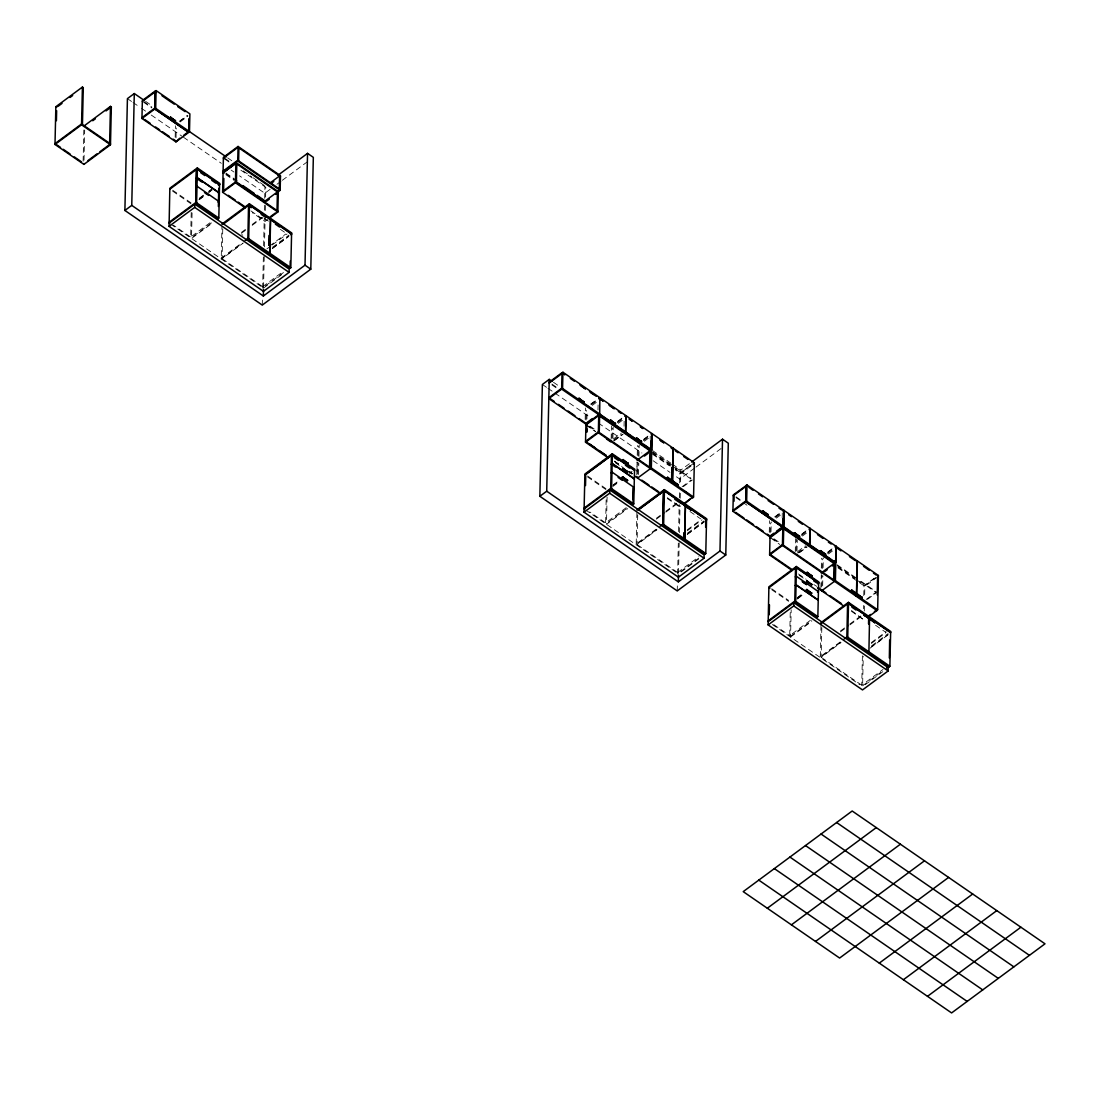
<?xml version="1.0" encoding="UTF-8"?>
<svg xmlns="http://www.w3.org/2000/svg" width="1100" height="1100" viewBox="0 0 1100 1100"><rect width="100%" height="100%" fill="white"/><g stroke="black" fill="none" stroke-linecap="round" stroke-linejoin="round"><path stroke-width="0.75" stroke-dasharray="5 3.75" d="M83.105 161.274L83.834 129.401M84.013 160.188L84.7 129.993M175.161 137.184L175.422 125.799M176.028 137.789L176.248 128.026M191.221 212.314L190.657 237.05L211.901 221.334M192.087 212.919L191.51 238.494L212.754 222.778M283.47 272.525L263.546 287.265L221.224 258.101L221.939 226.765M222.764 229.02L222.09 258.706L243.334 242.99M262.268 305.085L262.46 296.615M262.653 288.145L263.423 254.004M263.615 245.781L264.22 218.68M264.413 210.21L264.577 203.087M264.688 198.344L264.949 186.766M263.546 287.554L264.289 254.595M264.468 246.881L265.114 218.089M265.293 210.471L265.444 203.692M265.595 197.079L265.815 187.371L238.947 168.864M585.159 419.444L585.42 407.99M586.025 420.035L586.259 410.217M586.933 419.004L587.125 410.822M597.987 409.956L598.125 403.411M606.155 499.799L605.632 522.885L626.876 507.169M607.09 497.104L606.471 524.329L627.729 508.612M611.16 439.01L611.449 425.92M612.054 437.965L612.288 428.147M612.934 438.57L613.181 427.116M624.044 426.25L624.236 418.069M636.776 475.007L637.079 461.89L636.914 474.911M637.216 455.304L637.45 445.486M637.684 473.962L637.945 462.481M638.096 455.922L638.316 446.078M636.9 512.6L636.171 544.775L657.415 529.059M637.725 514.855L637.051 544.541L656.975 529.801M638.55 474.567L638.811 463.086M638.962 456.527L639.224 445.046M650.196 439.271L650.265 435.999M677.229 590.92L677.421 582.45M677.614 573.98L678.315 543.098M678.576 531.616L679.195 504.515M679.346 497.736L679.456 492.649M679.676 482.914L679.896 473.069L691.446 464.53M678.507 573.375L679.195 542.877M679.429 532.716L680.048 505.615M680.212 498.272L680.364 491.7M680.584 481.896L680.845 470.03L690.264 463.072M769.258 532.166L769.505 520.712M770.124 532.757L770.344 522.954M771.018 531.726L771.251 521.909M782.183 517.77L782.293 512.861M790.24 612.521L789.718 635.621L810.961 619.891M773.809 624.663L790.584 636.212L791.189 609.826M795.245 551.732L795.548 538.643M796.152 550.688L796.414 539.248M797.019 551.293L797.28 539.839M820.861 587.73L821.301 574.516M821.315 568.026L821.535 558.209M821.769 586.699L822.03 575.217M822.181 568.645L822.401 558.814M820.985 625.322L820.256 657.511L841.5 641.781M822.676 585.654L822.896 575.809M823.089 567.614L823.309 557.769M821.824 627.577L821.15 657.264L841.06 642.524M862.4 655.82L861.74 685.217L882.984 669.501M863.473 608.754L863.541 605.467M863.761 595.636L863.995 585.791L875.531 577.252M840.194 641.933L820.284 656.673L862.606 685.822L863.266 656.425M864.298 610.995L864.449 604.436M864.669 594.591L864.875 585.558L876.411 577.019M179.3 121.33L186.986 115.637M180.18 121.096L187.88 115.404M180.166 121.935L187.853 116.243M199.375 198.179L203.363 195.222M208.67 191.29L215.311 186.381M199.265 198.715L203.39 195.676M208.876 191.606L211.626 189.571M198.921 199.76L204.229 195.827M209.536 191.895L212.19 189.929M199.238 199.65L204.738 195.58M206.113 194.562L211.613 190.506M211.447 222.915L191.538 237.655L173.36 225.143M270.188 189.269L264.798 193.256L239.566 175.876M276.939 184.291L280.981 181.294M282.329 180.29L307.945 161.343M245.479 229.405L240.089 233.379L242.77 235.235M252.216 224.414L261.635 217.442M241.423 233.324L245.465 230.326M252.189 225.349L262.969 217.374M267.603 219.574L265.045 221.471L252.312 212.699M221.224 258.101L241.147 243.375M221.21 258.94L242.454 243.224M269.582 246.001L285.739 234.039M266.874 248.93L270.903 245.933M272.25 244.942L287.072 233.984M272.553 247.239L289.039 235.042M272.539 248.174L289.025 235.978M272.25 248.696L288.186 236.913M262.68 286.66L282.59 271.92M263.532 288.104L283.772 273.116M590.549 404.195L596.956 399.451M591.442 403.947L596.571 400.152M591.415 404.786L597.822 400.043M592.281 405.391L598.702 400.647M617.856 421.176L622.985 417.381M617.471 421.877L622.6 418.082M617.444 422.716L623.865 417.973M618.31 423.321L624.731 418.578M613.676 438.749L621.376 433.056M613.264 440.289L620.964 434.596M614.529 440.179L622.229 434.486M614.13 440.894L623.109 434.252M643.899 439.106L649.027 435.311M643.5 439.808L648.629 436.013M643.473 440.646L649.894 435.902M644.352 441.251L650.76 436.507M613.016 484.99L618.324 481.058M612.851 485.567L618.351 481.498M629.337 473.371L632.087 471.336M612.837 486.502L619.699 481.415M626.409 508.75L606.499 523.49L589.724 511.94M693.605 463.334L680.79 472.821L675.139 468.93M691.02 466.07L680.763 473.66L675.111 469.769M694.595 468.119L679.773 479.091L675.565 476.204M695.942 467.129L722.906 447.178M682.11 486.736L691.089 480.095M683.375 486.626L692.354 479.985M656.411 518.224L664.482 512.243M665.83 511.252L676.61 503.277M656.384 519.159L664.469 513.178M665.816 512.174L677.93 503.209M656.109 529.21L636.185 543.936L678.507 573.086L698.431 558.36M687.239 529.842L700.714 519.874M687.225 530.777L702.034 519.805M687.527 533.074L704.014 520.877M687.5 534.009L703.986 521.812M687.225 534.531L704.481 521.757M677.641 572.495L698.885 556.779M681.148 571.973L698.734 558.951M774.634 516.918L781.055 512.174M775.527 516.684L780.656 512.889M775.514 517.523L781.921 512.779M776.38 518.114L782.787 513.37M801.955 533.899L807.084 530.104M801.556 534.614L806.685 530.819M801.543 535.452L807.95 530.709M802.409 536.044L808.816 531.3M797.775 551.471L805.461 545.779M797.362 553.011L806.327 546.37M798.614 552.901L806.314 547.209M799.508 552.668L807.194 546.975M827.984 551.829L833.112 548.034M827.585 552.544L832.714 548.749M827.571 553.382L832.7 549.587M828.438 553.974L833.566 550.179M797.101 597.712L803.742 592.804M796.95 598.29L803.811 593.216M797.968 598.317L804.609 593.395M796.923 599.225L803.798 594.138M790.584 636.212L811.827 620.496M790.57 637.051L811.814 621.335M877.676 576.909L864.861 586.396L859.196 582.491M866.195 599.459L876.452 591.869L859.622 580.277M867.46 599.349L876.439 592.707L856.804 579.178M840.496 630.946L848.581 624.965M849.915 623.975L860.695 616M840.469 631.881L848.554 625.9M849.901 624.91L862.015 615.931M871.324 642.565L886.146 631.606M871.31 643.5L886.119 632.541L874.074 624.236M871.612 645.796L888.099 633.6M871.585 646.731L888.071 634.535M869.976 648.244L888.566 634.494M862.606 685.822L882.516 671.082M865.232 684.695L882.819 671.674M837.183 564.809L858.22 579.301M837.155 565.648L855.401 578.215M736.037 496.801L741.524 500.582M838.008 567.05L854.975 578.737M856.391 579.714L864.875 585.558M736.01 497.64L741.51 501.421M742.885 502.37L747.01 505.216M837.994 567.889L857.794 581.515M145.613 101.351L152.68 106.219M227.686 157.877L231.921 160.806M553.506 382.305L559.158 386.21M652.548 450.533L670.945 463.21M672.361 464.186L680.845 470.03M653.084 452.086L674.135 466.579M675.538 467.541L690.965 478.17M143.715 101.461L151.869 107.085M651.668 451.962L671.303 465.493M672.705 466.455L690.951 479.009M143.701 102.3L151.855 107.924M224.826 158.276L230.478 162.181M243.21 170.94L251.694 176.784M253.11 177.76L265.829 186.532M551.939 384.079L558.814 388.809M652.506 453.351L673.723 467.954M224.812 159.115L229.048 162.044M551.925 384.918L557.425 388.699M652.493 454.19L669.46 465.877M774.152 538.862L781 543.579M772.764 538.766L779.872 543.661M771.018 538.202L779.859 544.5M127.421 98.629L131.629 101.53M133.031 102.493L140.044 107.319M141.446 108.295L145.64 111.183M151.25 115.046L182.091 136.29M183.494 137.252L221.347 163.322M231.151 170.088L233.956 172.026M542.382 384.464L546.59 387.365M547.993 388.328L553.602 392.191M555.005 393.154L590.054 417.299M598.455 423.087L641.919 453.021M653.139 460.749L669.955 472.34M225.926 173.044L238.659 181.816M225.913 173.882L234.396 179.726M225.885 174.721L234.369 180.565M590.067 426.14L595.54 429.921M588.679 426.03L595.788 430.939M586.919 425.48L595.306 431.255M585.915 424.985L595.774 431.777M798.463 573.966L806.218 579.315M813.835 584.554L816.764 586.382M851.386 610.431L864.091 620.029L849.956 610.294M799.164 575.3L804.787 579.178M264.303 218.295L270.999 222.915M280.376 229.364L285.725 233.049M689.989 511.514L700.7 518.884M614.515 461.147L621.5 465.96M629.888 471.735L632.679 473.66M250.924 210.897L265.059 220.633M614.377 461.244L622.132 466.592M629.159 471.433L632.541 473.756M667.301 497.695L678.618 505.491M679.154 505.862L680.02 506.467M615.079 462.578L620.702 466.455M629.145 472.271L631.964 474.21M667.274 498.534L680.006 507.306M771.719 588.761L788.631 600.421M771.691 589.696L788.604 601.342M172.659 190.204L190.988 202.826M587.62 476.039L605.949 488.661M172.631 191.139L190.96 203.761M587.606 476.974L605.935 489.596M772.393 624.539L859.76 684.723M170.541 224.042L262.116 287.127M585.516 509.877L677.091 572.962"/><path stroke-width="1.5" d="M83.916 126.046L110.468 106.397L111.334 106.989L110.481 144.733L83.916 164.381L55 144.458L55.852 106.728L82.417 87.065L83.284 87.67L82.445 124.575M56.416 120.739L56.65 110.674M55 144.458L81.551 124.809L82.417 87.065M83.916 164.381L83.944 163.542M109.629 143.303L110.468 106.397M277.984 175.244L307.546 153.368L313.335 157.355L310.791 269.17L262.268 305.085L124.891 210.458L127.421 98.629L134.296 93.555L144.196 100.375M124.891 210.458L131.752 205.37L134.296 93.555M141.955 118.47L142.354 100.526L155.183 91.039L154.77 108.983L188.76 132.385L175.931 141.873L141.955 118.47L155.691 108.35L156.09 90.585L189.887 113.864L189.489 131.615L188.664 132.234L154.866 108.955L155.265 91.204L156.09 90.585M170.184 117.948L170.651 117.15L175.464 120.931L170.184 117.948L170.651 117.15M169.07 226.353L194.714 207.377L194.782 204.119L289.163 269.129L289.094 272.387L263.45 291.363L169.07 226.353L169.84 188.265L197.312 167.929L219.863 183.48L219.849 184.401L197.285 168.864L197.312 167.929M175.01 121.275L175.478 120.464M175.931 141.873L179.795 138.188M188.664 132.234L188.952 119.323M188.76 132.385L189.062 118.539M196.474 169.606L195.704 203.431L218.061 218.845L218.089 218.006M169.139 223.08L196.625 202.799L197.381 169.249L219.56 184.525L218.804 218.075L217.979 218.68L195.8 203.404L196.556 169.868L197.381 169.249M218.35 206.456L218.762 188.32M245.245 207.831L222.626 192.252L223.41 157.314L238.067 146.465L280.486 175.684L280.156 190.314L277.489 192.28M223.589 190.355L223.864 178.489M222.626 192.252L235.441 182.765L235.895 162.456L278.314 191.675L277.86 211.984L268.881 218.625M236.376 182.559L236.803 163.928M223.08 171.944L237.738 161.095L238.067 146.465M238.617 160.861L238.92 147.909M249.343 204.724L249.37 203.789L291.789 233.008L291.761 233.942L249.343 204.724L223.3 224.139M290.249 261.071L290.084 268.441L247.761 239.291L248.683 238.659L249.439 205.109L270.407 219.56L269.651 253.096L268.826 253.715L247.857 239.264L248.531 205.466L249.397 206.071M131.752 205.37L263.354 296.024L263.505 289.245M265.499 201.163L265.485 202.001L235.785 181.541M269.019 245.327L269.252 235.262M269.211 245.451L269.445 235.4M269.844 253.234L270.6 219.684L291.569 234.135L290.812 267.685L289.988 268.29L269.019 253.839L269.844 253.234L290.812 267.685M277.007 210.554L277.434 191.909L264.619 201.396M279.304 188.884L279.593 175.931L270.27 182.82M263.354 296.024L305.016 265.183L307.546 153.368M691.598 462.069L722.521 439.203L728.296 443.19L725.766 555.005L677.229 590.92L539.852 496.293L542.382 384.464L549.257 379.39L552.09 381.342M539.852 496.293L546.714 491.205L549.257 379.39M564.768 374.591L562.018 372.694L561.646 389.098L650.815 450.519M562.567 388.465L562.939 372.24L599.857 397.678L599.679 414.026L585.942 424.146L548.817 398.585L562.567 388.465L599.486 413.889L598.661 414.507M578.627 399.053L579.095 398.241L583.908 402.036L578.627 399.053L579.095 398.241M583.44 402.366L583.921 401.569M608.039 457.737L585.53 442.228L585.956 423.308M584.031 512.188L609.675 493.212L609.757 489.954L704.138 554.964L704.055 558.223L678.425 577.197L584.031 512.188L584.884 475.09L611.435 455.441L612.301 456.046M586.644 432.149L586.781 425.59L585.915 424.985L598.744 415.498L650.801 451.357M585.516 485.581L585.75 475.695L584.884 475.09M586.781 432.039L586.85 428.766M585.53 442.228L598.345 432.74L598.771 413.82L625.68 432.355M599.115 399.107L599.129 398.269L603.24 401.087L600.586 399.355M599.239 432.506L599.61 416.103M610.197 420.805L610.665 419.994L615.477 423.775L610.197 420.805L610.665 419.994M611.435 455.441L610.665 489.266L633.036 504.68L633.421 487.341M612.26 454.699L612.274 453.764L634.837 469.301L634.81 470.236L612.26 454.699L584.788 475.021L584.801 474.1L612.274 453.764M584.114 508.915L611.586 488.634L612.356 455.084L634.521 470.36L633.765 503.91L632.94 504.515L610.761 489.239M615.024 424.119L615.491 423.308M622.284 477.524L622.751 476.726L627.564 480.507L622.284 477.524L622.751 476.726M622.476 468.957L622.944 468.146L627.756 471.928L622.476 468.957L622.944 468.146M622.669 460.377L623.136 459.58L627.949 463.361L622.669 460.377L623.136 459.58M624.786 432.589L624.8 431.75M624.69 432.438L625.515 431.819L625.886 415.607L600.05 397.815L599.225 398.42M624.882 432.561L625.707 431.956L626.079 415.745L651.915 433.538L651.544 449.749L650.719 450.368M627.096 480.851L627.564 480.04M627.303 472.271L627.77 471.46M627.495 463.705L627.962 462.894M633.05 499.592L633.311 488.111L634.136 487.314M636.226 438.721L636.694 437.924L641.506 441.705L636.226 438.721L636.694 437.924M641.053 442.049L641.52 441.237M649.564 467.17L649.935 450.766L637.106 460.254M650.402 468.6L651.062 439.862M650.499 468.572L651.131 441.141M637.587 478.087L651.324 467.967L652.107 433.675L673.131 448.154L672.348 482.446L671.523 483.051M700.837 550.523L705.045 554.276L662.723 525.126L663.493 491.301L664.359 491.906M684.558 506L685.479 505.299L684.612 538.931L683.801 539.55L662.832 525.099L663.589 491.562L664.414 490.944L685.382 505.395L684.805 539.069L683.994 539.674L704.963 554.125L705.774 553.506L706.544 519.97L685.575 505.519L684.75 506.138M662.832 525.099L663.644 524.494L664.414 490.944M664.317 490.559L664.331 489.624L706.75 518.842L706.736 519.777L664.317 490.559L638.22 509.864M667.191 478.074L667.659 477.276L672.485 480.59L672.004 481.401L667.191 478.074L667.659 477.276M671.632 477.909L671.866 467.624M671.825 478.033L672.059 467.748M671.715 483.189L672.54 482.57L673.324 448.277L694.334 462.756L693.55 497.049L692.725 497.654M672.884 481.993L673.351 481.195L678.15 484.976L672.884 481.993L673.351 481.195M677.696 485.32L678.164 484.509M546.714 491.205L678.315 581.859L678.466 575.08M680.185 502.783L680.652 501.971L680.185 502.783L685.465 505.752L680.199 502.315M683.801 539.55L683.952 532.84M683.994 539.674L684.145 532.964M685.877 506.701L686.345 505.89L685.877 506.701L690.69 510.015L691.158 509.217L690.69 510.015M683.856 504.46L692.849 496.98M693.591 464.172L693.605 463.334M705.664 527.312L705.719 520.575L706.544 519.97M678.315 581.859L719.977 551.018L722.521 439.203M782.939 527.368L808.775 545.16L809.6 544.541L809.971 528.33L784.135 510.538L783.764 526.749L770.027 536.869L732.916 511.308L733.287 494.904L747.024 484.976L783.942 510.4L783.571 526.611L782.746 527.23L745.827 501.793L746.102 485.416M734.016 501.256L734.126 496.348L733.26 495.743L746.089 486.255M746.199 485.581L745.827 501.793L834.9 563.241M732.916 511.308L746.652 501.188L747.024 484.976M762.713 511.775L763.18 510.964L767.992 514.759L762.713 511.775L763.18 510.964M767.539 515.089L768.006 514.291M768.13 624.91L793.76 605.935L793.843 602.676L888.223 667.686L888.154 670.945L862.51 689.92L768.13 624.91L768.886 586.822L796.359 566.5L818.923 582.038L818.909 582.959L796.345 567.421L796.359 566.5M792.124 570.46L769.615 554.95L770.041 536.03L773.891 533.184M769.23 614.804L769.464 604.904M782.746 527.23L782.939 519.118M769.615 554.95L782.43 545.462L783.049 518.375M783.324 545.229L783.695 528.825M794.282 533.527L794.75 532.716L799.562 536.511L794.282 533.527L794.75 532.716M768.199 621.651L795.685 601.356L796.441 567.806L818.62 583.082L817.85 616.632L817.025 617.237M799.109 536.841L799.576 536.044M806.369 590.246L806.836 589.449L811.649 593.23L806.369 590.246L806.836 589.449M806.561 581.68L807.029 580.869L811.841 584.664L806.561 581.68L807.029 580.869M806.754 573.1L807.221 572.303L812.034 576.084L806.754 573.1L807.221 572.303M808.871 545.311L803.412 540.705M809.229 529.76L809.971 528.33M809.793 544.679L810.164 528.467L836 546.26L835.643 562.471L834.817 563.09L808.981 545.284L809.793 544.679L835.643 562.471M811.195 593.574L811.662 592.763M811.388 584.994L811.855 584.196M811.58 576.428L812.048 575.616M817.135 616.564L817.121 617.402L794.75 601.989L795.52 568.164L796.386 568.769M820.311 551.457L820.793 550.646L825.591 554.428L820.311 551.457L820.793 550.646M821.7 589.971L821.673 590.81L834.501 581.322L834.955 560.808M825.138 554.771L825.605 553.974M833.649 579.893L834.02 563.489L821.205 572.976M835.065 560.725L834.598 581.295L835.423 580.69L856.433 595.169L855.607 595.774M856.433 595.169L857.216 560.876L836.192 546.398L835.381 581.089L782.457 544.624L769.629 554.111L792.151 569.621M847.577 604.024L846.821 637.849L889.144 667.013L889.157 666.174L886.504 668.126M848.402 603.281L848.43 602.346L890.849 631.565L890.821 632.5L848.402 603.281L820.93 623.618M846.918 637.821L847.742 637.216L848.499 603.666L869.564 618.021L868.904 651.791L868.079 652.41M851.276 590.81L851.744 589.999L856.57 593.326L856.102 594.124L851.276 590.81L851.744 589.999M855.8 595.911L856.625 595.293L857.409 561L878.419 575.479L877.649 609.771L876.824 610.39M856.969 594.729L857.436 593.918L862.249 597.699L856.969 594.729L857.436 593.918M861.781 598.043L862.249 597.231M864.27 615.505L864.737 614.694L864.27 615.505L869.55 618.489L864.724 615.161M868.532 623.755L868.643 618.723L869.564 618.021M868.725 623.893L868.835 618.86L869.66 618.241L890.629 632.692L889.872 666.243L889.048 666.848M869.096 618.819L864.284 615.038M869.963 619.424L870.43 618.612L869.963 619.424L874.775 622.737L875.242 621.94L874.775 622.737M867.941 617.183L876.92 610.541L876.067 609.111M877.264 594.949L877.566 577.803M889.336 658.006L889.652 640.007M58.052 106.343L62.04 103.386M70.001 97.488L72.655 95.535M92.744 120.752L95.397 118.786M106.026 110.921L111.334 106.989M142.34 101.365L155.155 91.877L156.021 92.483M154.784 108.144L141.969 117.631L142.835 118.223M87.931 160.6L97.213 153.725M99.88 151.759L110.495 143.894L81.579 123.97L55.014 143.619L55.88 144.224M183.645 135.341L188.774 131.546M169.812 189.2L197.285 168.864M196.364 178.434L197.189 177.829L219.367 193.105L218.542 193.71M196.171 187.014L196.996 186.216L219.175 201.671L218.35 202.276M223.974 173.401L223.107 172.81L235.881 163.295L278.3 192.514L275.743 194.411M223.107 172.81L235.936 163.322M218.735 185.13L219.56 184.525M218.542 193.518L219.367 192.913L197.189 177.636L196.377 178.255L201.919 182.064M222.64 191.414L235.51 181.954M218.35 202.097L219.175 201.492M271.136 183.425L273.804 181.445M221.897 224.125L249.37 203.789M249.439 205.109L248.627 205.728L251.419 207.653M277.502 191.441L280.17 189.475L237.751 160.256L223.094 171.105L223.974 171.696M266.764 201.053L269.321 199.155M270.188 216.837L275.316 213.042M245.121 240.419L247.775 238.452M290.744 234.74L291.569 234.135M549.189 382.181L562.018 372.694M562.939 372.24L562.114 372.859L564.836 374.743M549.175 383.02L561.99 373.533L562.856 374.138M548.845 397.746L561.66 388.259L562.526 388.85M599.033 398.283L599.857 397.678M587.235 422.359L592.364 418.564M625.061 416.212L625.886 415.607M625.254 416.35L626.079 415.745M611.531 455.703L612.356 455.084M651.09 434.143L651.915 433.538M611.339 464.269L612.164 463.664L634.329 478.94M611.132 472.849L611.971 472.051L634.136 487.506M644.394 456.101L648.23 453.255M610.692 488.428L584.127 508.076L584.994 508.681M672.306 448.759L673.131 448.154M672.499 448.896L673.324 448.277M693.509 463.361L694.334 462.756M672.004 481.401L667.645 477.744M636.859 509.96L664.331 489.624M638.261 509.974L663.493 491.301M685.149 502.672L690.277 498.877M660.096 526.254L662.75 524.288L663.616 524.893M732.93 510.469L745.745 500.981L746.611 501.586M783.117 511.019L783.942 510.4M783.31 511.143L784.135 510.538M776.449 531.286L781.577 527.491M809.339 529.072L810.164 528.467M768.872 587.757L796.345 567.421M795.616 568.425L796.441 567.806M835.175 546.879L836 546.26M835.367 547.002L836.192 546.398M795.424 576.812L796.249 576.194L818.414 591.663L817.589 592.268M795.424 576.991L796.249 576.386M795.231 585.571L796.056 584.774L818.235 600.05M824.629 571.67L827.2 569.773M832.329 565.977L834.886 564.08L782.829 528.22L770.014 537.707L770.88 538.312M817.795 583.701L818.62 583.082M768.213 620.812L794.777 601.15L795.644 601.755M856.391 561.481L857.216 560.876M856.584 561.619L857.409 561M817.602 592.075L818.428 591.47M877.594 576.098L878.419 575.479M856.102 594.124L851.29 590.342M820.957 622.683L848.43 602.346M847.674 604.285L848.499 603.666M867.955 616.344L870.526 614.446M874.376 611.6L876.934 609.702M844.181 638.976L846.835 637.01L847.701 637.615M867.886 652.273L868.711 651.668L847.742 637.216M767.319 908.242L876.287 827.599M791.423 924.839L900.391 844.209M815.513 941.435L924.495 860.805M948.599 877.415L839.616 958.045L743.215 891.633L852.184 811.003L1045 943.814L951.596 1012.935L758.78 880.11M879.285 963.119L972.689 894.011M903.389 979.729L996.793 910.607M927.492 996.325L1020.896 927.218M748.852 487.314L753.032 490.284M758.477 493.941L762.602 496.788M768.102 500.569L773.602 504.364M779.02 508.186L781.839 510.043M788.7 514.759L791.436 516.643M798.284 521.373L802.395 524.205M817.465 534.572L822.938 538.436M828.383 542.19L831.174 544.019M836.688 547.814L840.977 550.866M849.42 556.586L855.071 560.477M863.555 566.321L869.192 570.295M873.455 573.141L876.287 575.094M280.459 176.522L238.04 147.304L223.396 158.153L224.262 158.744M161.975 95.728L170.761 101.874M171.49 102.272L174.213 104.156M177.801 106.714L185.089 111.636M570.268 378.373L574.379 381.219M579.879 385L585.379 388.795M589.504 391.627L596.379 396.371M608.726 404.869L614.199 408.636M618.31 411.469L621.046 413.366M629.269 419.018L632.005 420.915M659.67 439.959L663.919 442.888L661.086 441.031M670.986 447.755L673.819 449.707M683.705 456.527L687.954 459.442M581.254 386.045L585.351 388.864M590.824 392.631L593.56 394.515M610.101 405.914L614.185 408.719M629.337 419.155L632.06 421.039M675.29 450.821L678.095 452.746M763.166 511.431L767.992 514.759M794.75 533.184L799.562 536.511M820.779 551.114L825.591 554.428M762.726 511.308L767.553 514.635M794.296 533.06L799.122 536.374M820.325 550.99L825.151 554.304M746.652 501.188L783.571 526.611M783.764 526.749L809.6 544.541M760.87 511.404L764.995 514.236M785.606 528.44L789.718 531.273M792.454 533.156L799.301 537.873M810.26 545.421L829.441 558.635M832.191 560.519L834.928 562.402M237.738 161.095L280.156 190.314M579.081 398.709L583.908 402.036M610.651 420.461L615.477 423.775M636.694 438.391L641.506 441.705M170.637 117.604L175.464 120.931M578.641 398.585L583.454 401.899M610.211 420.337L615.024 423.651M636.24 438.268L641.066 441.581M170.197 117.48L175.024 120.808M155.691 108.35L226.27 156.901M599.679 414.026L625.515 431.819M625.707 431.956L651.544 449.749M586.41 405.295L591.91 409.09M626.175 432.699L630.286 435.531M633.023 437.415L641.245 443.08M643.981 444.964L649.467 448.745M649.962 449.089L650.842 449.68M165.66 115.637L171.105 119.377M856.982 594.261L862.249 597.699M856.625 595.293L877.649 609.771M735.68 512.366L743.93 518.045M746.68 519.942L753.555 524.673M756.305 526.57L763.166 531.3M767.291 534.146L770.907 536.635M855.718 595.1L859.966 598.015M782.43 545.462L876.92 610.541M807.221 572.77L812.034 576.084M806.768 572.632L811.594 575.96M673.337 481.663L678.15 484.976M667.205 477.62L672.018 480.934M672.884 481.525L677.71 484.853M242.88 185.57L254.183 193.366M257.015 195.319L264.082 200.186M651.324 467.967L672.348 482.446M672.54 482.57L693.55 497.049M870.416 619.08L875.242 622.408M144.691 119.501L150.123 123.241M155.567 126.995L159.637 129.8M162.36 131.67L169.153 136.359M173.236 139.164L175.959 141.034M235.455 181.926L277.874 211.145M550.22 398.695L554.345 401.527M558.456 404.374L563.956 408.155M568.081 411.001L574.956 415.731M579.081 418.578L584.581 422.359M585.09 422.716L586.822 423.913M650.43 467.761L598.373 431.901L585.544 441.389L588.362 443.328M668.814 480.425L671.632 482.364M684.365 491.136L688.6 494.051M869.976 618.956L874.789 622.27M813.629 580.827L817.891 583.577M851.867 607.173L856.061 610.06M235.441 182.765L277.86 211.984M598.345 432.74L692.821 497.819M606.499 438.969L610.692 441.856M818.881 588.033L825.935 592.9M830.184 595.815L841.486 603.611M817.451 587.909L844.305 606.389M806.575 581.212L811.841 584.664M802.354 581.584L806.506 584.444M802.354 581.763L806.506 584.636M622.683 459.91L627.949 463.361M685.877 506.234L691.144 509.671M217.965 184.415L218.831 185.02M806.383 589.779L811.649 593.23M200.722 172.728L204.875 175.588M211.805 180.359L215.958 183.232M261.209 214.39L265.403 217.278M275.371 224.153L279.565 227.04M614.295 457.6L618.461 460.474M625.391 465.245L629.544 468.105M674.768 499.263L678.961 502.15M796.056 584.952L818.221 600.229M589.352 443.809L594.935 447.659M599.129 450.546L606.127 455.359M228.291 195.305L235.359 200.173M238.191 202.125L245.259 206.992M589.215 443.905L605.99 455.469M636.735 476.644L637.601 477.249M641.85 480.164L648.918 485.045M651.75 486.984L658.817 491.851M634.769 476.149L660.206 493.666M622.93 468.614L627.756 471.928M622.49 468.49L627.303 471.804M634.329 478.748L612.164 463.471L611.339 464.09L615.491 467.129M622.737 477.18L627.564 480.507M622.298 477.056L627.11 480.384M204.49 192.555L208.643 195.415M618.076 477.428L622.229 480.288M795.685 601.356L817.85 616.632M868.904 651.791L889.872 666.243M305.016 265.183L310.791 269.17M719.977 551.018L725.766 555.005M768.969 587.812L769.835 588.418M793.76 605.935L888.154 670.945M196.625 202.799L218.804 218.075M248.683 238.659L269.651 253.096M611.586 488.634L633.765 503.91M663.644 524.494L684.612 538.931M684.805 539.069L705.774 553.506M196.584 203.197L195.718 202.593L169.166 222.241L170.032 222.846M55.852 106.728L56.719 107.319M81.551 124.809L110.481 144.733M194.714 207.377L289.094 272.387M609.675 493.212L704.055 558.223M56.403 144.567L60.528 147.414M63.278 149.311L70.166 154.055M74.305 156.901L81.18 161.645M836.619 822.525L1029.435 955.336M821.054 834.034L1013.87 966.859M805.489 845.556L998.291 978.367M789.924 857.079L982.726 989.89M774.345 868.601L967.161 1001.412M642.964 428.464L640.227 426.566L642.936 428.533"/></g></svg>
